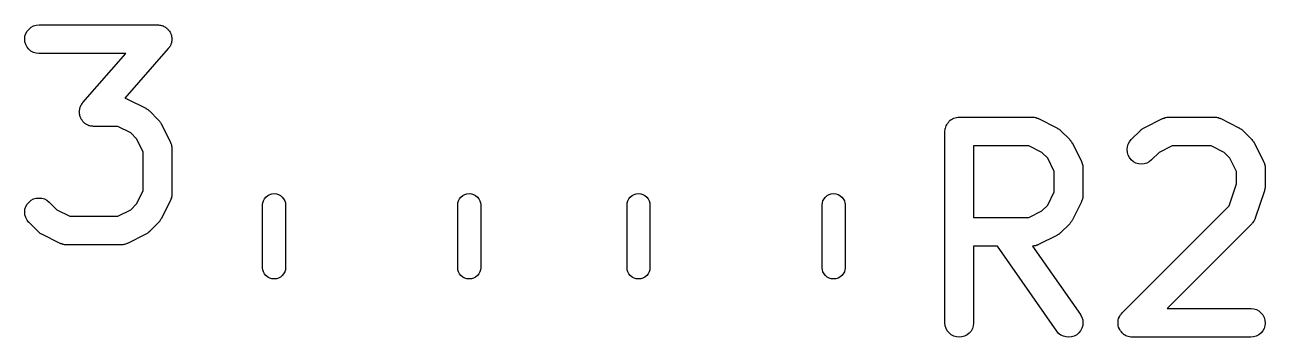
# Model space of a CAD drawing. Extents: x 123.1 to 175.8, y -128.4 to -81.3.
# Drawn here: x 146.05 to 152.54, y -119.98 to -118.35 of the extents above; entities that cross this region are included whole.
import ezdxf

# ---------------------------------------------------------------- set-up
doc = ezdxf.new("R2010")
doc.units = 0
doc.header["$MEASUREMENT"] = 0
doc.layers.add('BLACK', color=7, linetype='CONTINUOUS')

msp = doc.modelspace()

# ---------------------------------------------------------------- linework, layer by layer
at = {"layer": 'BLACK', "linetype": 'CONTINUOUS'}
for p, q in [((146.053, -118.407), (146.058, -118.393)), ((146.058, -118.393), (146.064, -118.38)), ((146.064, -118.38), (146.074, -118.369)), ((146.074, -118.369), (146.085, -118.359)), ((146.085, -118.359), (146.098, -118.353)), ((146.098, -118.353), (146.112, -118.348)), ((146.112, -118.348), (146.127, -118.347)), ((146.127, -118.347), (146.746, -118.347)), ((146.746, -118.347), (146.747, -118.347)), ((146.747, -118.347), (146.751, -118.347)), ((146.751, -118.347), (146.756, -118.348)), ((146.756, -118.348), (146.759, -118.348)), ((146.759, -118.348), (146.761, -118.349)), ((146.761, -118.349), (146.766, -118.35)), ((146.766, -118.35), (146.77, -118.351)), ((146.77, -118.351), (146.773, -118.352)), ((146.773, -118.352), (146.775, -118.353)), ((146.775, -118.353), (146.779, -118.355)), ((146.779, -118.355), (146.784, -118.357)), ((146.784, -118.357), (146.786, -118.359)), ((146.786, -118.359), (146.788, -118.36)), ((146.788, -118.36), (146.792, -118.363)), ((146.792, -118.363), (146.795, -118.366)), ((146.795, -118.366), (146.797, -118.368)), ((146.797, -118.368), (146.799, -118.369)), ((146.799, -118.369), (146.802, -118.373)), ((146.802, -118.373), (146.805, -118.377)), ((146.805, -118.377), (146.807, -118.379)), ((146.807, -118.379), (146.808, -118.381)), ((146.808, -118.381), (146.811, -118.385)), ((146.811, -118.385), (146.813, -118.389)), ((146.813, -118.389), (146.814, -118.391)), ((146.814, -118.391), (146.815, -118.394)), ((146.815, -118.394), (146.817, -118.398)), ((146.052, -118.421), (146.053, -118.407)), ((146.053, -118.436), (146.052, -118.421)), ((146.057, -118.45), (146.053, -118.436)), ((146.064, -118.463), (146.057, -118.45)), ((146.809, -118.462), (146.808, -118.464)), ((146.811, -118.459), (146.809, -118.462)), ((146.813, -118.455), (146.811, -118.459)), ((146.815, -118.451), (146.813, -118.455)), ((146.816, -118.448), (146.815, -118.451)), ((146.817, -118.446), (146.816, -118.448)), ((146.817, -118.398), (146.818, -118.403)), ((146.818, -118.441), (146.817, -118.446)), ((146.818, -118.403), (146.819, -118.405)), ((146.819, -118.437), (146.818, -118.441)), ((146.819, -118.405), (146.819, -118.408)), ((146.819, -118.408), (146.82, -118.413)), ((146.82, -118.432), (146.819, -118.434)), ((146.819, -118.434), (146.819, -118.437)), ((146.82, -118.413), (146.821, -118.417)), ((146.821, -118.417), (146.82, -118.42)), ((146.82, -118.42), (146.821, -118.422)), ((146.821, -118.422), (146.82, -118.427)), ((146.82, -118.427), (146.82, -118.432)), ((146.073, -118.474), (146.064, -118.463)), ((146.084, -118.484), (146.073, -118.474)), ((146.097, -118.491), (146.084, -118.484)), ((146.111, -118.495), (146.097, -118.491)), ((146.126, -118.497), (146.111, -118.495)), ((146.127, -118.497), (146.126, -118.497)), ((146.58, -118.497), (146.127, -118.497)), ((146.356, -118.753), (146.58, -118.497)), ((146.802, -118.471), (146.575, -118.731)), ((146.805, -118.467), (146.802, -118.471)), ((146.808, -118.464), (146.805, -118.467)), ((146.339, -118.788), (146.34, -118.783)), ((146.34, -118.783), (146.341, -118.779)), ((146.341, -118.779), (146.342, -118.776)), ((146.342, -118.776), (146.343, -118.774)), ((146.343, -118.774), (146.345, -118.77)), ((146.345, -118.77), (146.347, -118.765)), ((146.347, -118.765), (146.349, -118.763)), ((146.349, -118.763), (146.35, -118.761)), ((146.35, -118.761), (146.353, -118.757)), ((146.353, -118.757), (146.356, -118.753)), ((146.575, -118.731), (146.58, -118.732)), ((146.58, -118.732), (146.585, -118.734)), ((146.585, -118.734), (146.587, -118.735)), ((146.587, -118.735), (146.589, -118.736)), ((146.589, -118.736), (146.684, -118.783)), ((146.684, -118.783), (146.685, -118.784)), ((146.685, -118.784), (146.688, -118.786)), ((146.688, -118.786), (146.692, -118.788)), ((146.337, -118.802), (146.338, -118.798)), ((146.338, -118.805), (146.337, -118.802)), ((146.338, -118.793), (146.339, -118.79)), ((146.338, -118.798), (146.338, -118.793)), ((146.338, -118.808), (146.338, -118.805)), ((146.338, -118.812), (146.338, -118.808)), ((146.339, -118.817), (146.338, -118.812)), ((146.339, -118.79), (146.339, -118.788)), ((146.339, -118.819), (146.339, -118.817)), ((146.34, -118.822), (146.339, -118.819)), ((146.342, -118.826), (146.34, -118.822)), ((146.343, -118.831), (146.342, -118.826)), ((146.344, -118.833), (146.343, -118.831)), ((146.345, -118.836), (146.344, -118.833)), ((146.347, -118.84), (146.345, -118.836)), ((146.35, -118.844), (146.347, -118.84)), ((146.351, -118.846), (146.35, -118.844)), ((146.353, -118.848), (146.351, -118.846)), ((146.356, -118.852), (146.353, -118.848)), ((146.692, -118.788), (146.695, -118.79)), ((146.695, -118.79), (146.697, -118.792)), ((146.697, -118.792), (146.7, -118.795)), ((146.7, -118.795), (146.704, -118.797)), ((146.704, -118.797), (146.751, -118.845)), ((146.751, -118.845), (146.752, -118.846)), ((146.752, -118.846), (146.754, -118.849)), ((146.754, -118.849), (146.757, -118.852)), ((150.88, -118.857), (150.884, -118.851)), ((150.884, -118.851), (150.89, -118.846)), ((150.884, -118.851), (150.884, -118.851)), ((150.884, -118.851), (150.884, -118.851)), ((150.89, -118.846), (150.895, -118.842)), ((150.895, -118.842), (150.896, -118.842)), ((150.896, -118.842), (150.902, -118.838)), ((150.896, -118.842), (150.896, -118.842)), ((150.902, -118.838), (150.908, -118.835)), ((150.908, -118.835), (150.909, -118.835)), ((150.909, -118.835), (150.916, -118.833)), ((150.909, -118.835), (150.909, -118.835)), ((150.916, -118.833), (150.922, -118.831)), ((150.922, -118.831), (150.923, -118.831)), ((150.923, -118.831), (150.93, -118.83)), ((150.923, -118.831), (150.923, -118.831)), ((150.93, -118.83), (150.937, -118.829)), ((150.937, -118.829), (151.318, -118.829)), ((151.318, -118.829), (151.319, -118.829)), ((151.319, -118.829), (151.321, -118.83)), ((151.321, -118.83), (151.323, -118.83)), ((151.323, -118.83), (151.328, -118.83)), ((151.328, -118.83), (151.333, -118.831)), ((151.333, -118.831), (151.336, -118.832)), ((151.336, -118.832), (151.338, -118.832)), ((151.338, -118.832), (151.343, -118.834)), ((151.343, -118.834), (151.347, -118.835)), ((151.347, -118.835), (151.349, -118.837)), ((151.349, -118.837), (151.351, -118.837)), ((151.351, -118.837), (151.447, -118.885)), ((151.903, -118.885), (151.999, -118.837)), ((151.999, -118.837), (152, -118.837)), ((152, -118.837), (152.002, -118.836)), ((152.002, -118.836), (152.004, -118.835)), ((152.004, -118.835), (152.008, -118.834)), ((152.008, -118.834), (152.013, -118.832)), ((152.013, -118.832), (152.015, -118.831)), ((152.015, -118.831), (152.018, -118.831)), ((152.018, -118.831), (152.023, -118.83)), ((152.023, -118.83), (152.028, -118.83)), ((152.028, -118.83), (152.03, -118.83)), ((152.03, -118.83), (152.032, -118.829)), ((152.032, -118.829), (152.27, -118.829)), ((152.27, -118.829), (152.271, -118.829)), ((152.271, -118.829), (152.273, -118.83)), ((152.273, -118.83), (152.276, -118.83)), ((152.276, -118.83), (152.281, -118.83)), ((152.281, -118.83), (152.286, -118.831)), ((152.286, -118.831), (152.288, -118.832)), ((152.288, -118.832), (152.29, -118.832)), ((152.29, -118.832), (152.295, -118.834)), ((152.295, -118.834), (152.3, -118.835)), ((152.3, -118.835), (152.302, -118.837)), ((152.302, -118.837), (152.304, -118.837)), ((152.304, -118.837), (152.399, -118.885)), ((146.359, -118.855), (146.356, -118.852)), ((146.361, -118.857), (146.359, -118.855)), ((146.363, -118.859), (146.361, -118.857)), ((146.366, -118.862), (146.363, -118.859)), ((146.37, -118.865), (146.366, -118.862)), ((146.372, -118.866), (146.37, -118.865)), ((146.374, -118.868), (146.372, -118.866)), ((146.379, -118.87), (146.374, -118.868)), ((146.383, -118.872), (146.379, -118.87)), ((146.385, -118.873), (146.383, -118.872)), ((146.388, -118.874), (146.385, -118.873)), ((146.392, -118.875), (146.388, -118.874)), ((146.397, -118.876), (146.392, -118.875)), ((146.399, -118.876), (146.397, -118.876)), ((146.402, -118.877), (146.399, -118.876)), ((146.407, -118.877), (146.402, -118.877)), ((146.411, -118.878), (146.407, -118.877)), ((146.412, -118.878), (146.411, -118.878)), ((146.538, -118.878), (146.412, -118.878)), ((146.606, -118.912), (146.538, -118.878)), ((146.636, -118.942), (146.606, -118.912)), ((146.757, -118.852), (146.759, -118.855)), ((146.759, -118.855), (146.761, -118.857)), ((146.761, -118.857), (146.763, -118.861)), ((146.763, -118.861), (146.765, -118.865)), ((146.765, -118.865), (146.813, -118.96)), ((150.862, -118.903), (150.863, -118.896)), ((150.862, -118.904), (150.862, -118.903)), ((150.862, -119.904), (150.862, -118.904)), ((150.862, -118.904), (150.862, -118.904)), ((150.862, -118.904), (150.862, -118.904)), ((150.862, -118.904), (150.862, -118.904)), ((150.863, -118.896), (150.863, -118.889)), ((150.863, -118.889), (150.864, -118.889)), ((150.864, -118.889), (150.866, -118.882)), ((150.864, -118.889), (150.864, -118.889)), ((150.866, -118.882), (150.868, -118.875)), ((150.868, -118.875), (150.871, -118.869)), ((150.868, -118.875), (150.868, -118.875)), ((150.868, -118.875), (150.868, -118.875)), ((150.871, -118.869), (150.875, -118.862)), ((150.875, -118.862), (150.88, -118.857)), ((150.875, -118.862), (150.875, -118.862)), ((150.875, -118.862), (150.875, -118.862)), ((151.447, -118.885), (151.448, -118.885)), ((151.448, -118.885), (151.451, -118.888)), ((151.451, -118.888), (151.455, -118.89)), ((151.455, -118.89), (151.457, -118.892)), ((151.457, -118.892), (151.46, -118.893)), ((151.46, -118.893), (151.463, -118.896)), ((151.463, -118.896), (151.466, -118.899)), ((151.466, -118.899), (151.514, -118.947)), ((151.836, -118.947), (151.884, -118.899)), ((151.884, -118.899), (151.885, -118.898)), ((151.885, -118.898), (151.888, -118.896)), ((151.888, -118.896), (151.891, -118.893)), ((151.891, -118.893), (151.894, -118.891)), ((151.894, -118.891), (151.896, -118.889)), ((151.896, -118.889), (151.9, -118.887)), ((151.9, -118.887), (151.903, -118.885)), ((152.399, -118.885), (152.4, -118.885)), ((152.4, -118.885), (152.403, -118.888)), ((152.403, -118.888), (152.407, -118.89)), ((152.407, -118.89), (152.41, -118.892)), ((152.41, -118.892), (152.412, -118.893)), ((152.412, -118.893), (152.415, -118.896)), ((152.415, -118.896), (152.419, -118.899)), ((152.419, -118.899), (152.466, -118.947)), ((146.671, -119.011), (146.636, -118.942)), ((146.813, -118.96), (146.813, -118.961)), ((146.813, -118.961), (146.814, -118.963)), ((146.814, -118.963), (146.815, -118.965)), ((146.815, -118.965), (146.817, -118.97)), ((146.817, -118.97), (146.818, -118.974)), ((146.818, -118.974), (146.819, -118.977)), ((146.819, -118.977), (146.819, -118.979)), ((146.819, -118.979), (146.82, -118.984)), ((151.012, -118.979), (151.012, -119.353)), ((151.3, -118.979), (151.012, -118.979)), ((151.369, -119.014), (151.3, -118.979)), ((151.514, -118.947), (151.514, -118.947)), ((151.514, -118.947), (151.517, -118.951)), ((151.517, -118.951), (151.52, -118.954)), ((151.52, -118.954), (151.522, -118.956)), ((151.522, -118.956), (151.524, -118.959)), ((151.524, -118.959), (151.526, -118.963)), ((151.526, -118.963), (151.528, -118.966)), ((151.528, -118.966), (151.575, -119.061)), ((151.816, -118.985), (151.82, -118.971)), ((151.82, -118.971), (151.827, -118.958)), ((151.827, -118.958), (151.836, -118.947)), ((152.05, -118.979), (151.981, -119.014)), ((152.253, -118.979), (152.05, -118.979)), ((152.321, -119.014), (152.253, -118.979)), ((152.466, -118.947), (152.467, -118.947)), ((152.467, -118.947), (152.469, -118.951)), ((152.469, -118.951), (152.472, -118.954)), ((152.472, -118.954), (152.474, -118.956)), ((152.474, -118.956), (152.476, -118.959)), ((152.476, -118.959), (152.478, -118.963)), ((152.478, -118.963), (152.48, -118.966)), ((152.48, -118.966), (152.528, -119.061)), ((146.671, -119.214), (146.671, -119.011)), ((146.82, -118.984), (146.821, -118.989)), ((146.821, -118.989), (146.82, -118.991)), ((146.82, -118.991), (146.821, -118.993)), ((146.821, -118.993), (146.821, -119.231)), ((151.399, -119.044), (151.369, -119.014)), ((151.433, -119.113), (151.399, -119.044)), ((151.814, -118.999), (151.816, -118.985)), ((151.816, -119.014), (151.814, -118.999)), ((151.82, -119.028), (151.816, -119.014)), ((151.827, -119.041), (151.82, -119.028)), ((151.836, -119.052), (151.827, -119.041)), ((151.981, -119.014), (151.942, -119.053)), ((152.351, -119.044), (152.321, -119.014)), ((152.386, -119.113), (152.351, -119.044)), ((151.575, -119.061), (151.576, -119.062)), ((151.576, -119.062), (151.577, -119.064)), ((151.577, -119.064), (151.578, -119.066)), ((151.578, -119.066), (151.579, -119.071)), ((151.579, -119.071), (151.581, -119.076)), ((151.581, -119.076), (151.581, -119.078)), ((151.581, -119.078), (151.582, -119.08)), ((151.582, -119.08), (151.582, -119.085)), ((151.582, -119.085), (151.583, -119.09)), ((151.583, -119.09), (151.583, -119.093)), ((151.583, -119.093), (151.583, -119.095)), ((151.583, -119.095), (151.583, -119.238)), ((151.847, -119.062), (151.836, -119.052)), ((151.86, -119.069), (151.847, -119.062)), ((151.874, -119.073), (151.86, -119.069)), ((151.888, -119.075), (151.874, -119.073)), ((151.903, -119.073), (151.888, -119.075)), ((151.917, -119.069), (151.903, -119.073)), ((151.93, -119.063), (151.917, -119.069)), ((151.942, -119.053), (151.93, -119.063)), ((151.942, -119.053), (151.942, -119.053)), ((152.528, -119.061), (152.528, -119.062)), ((152.528, -119.062), (152.529, -119.064)), ((152.529, -119.064), (152.53, -119.066)), ((152.53, -119.066), (152.532, -119.071)), ((152.532, -119.071), (152.533, -119.076)), ((152.533, -119.076), (152.534, -119.078)), ((152.534, -119.078), (152.534, -119.08)), ((152.534, -119.08), (152.535, -119.085)), ((152.535, -119.085), (152.536, -119.09)), ((152.536, -119.09), (152.535, -119.093)), ((152.535, -119.093), (152.536, -119.095)), ((152.536, -119.095), (152.536, -119.19)), ((151.433, -119.22), (151.433, -119.113)), ((152.386, -119.178), (152.386, -119.113)), ((146.636, -119.282), (146.671, -119.214)), ((146.821, -119.232), (146.82, -119.235)), ((146.82, -119.235), (146.821, -119.237)), ((146.821, -119.237), (146.82, -119.242)), ((146.821, -119.231), (146.821, -119.232)), ((147.312, -119.247), (147.322, -119.239)), ((147.322, -119.239), (147.332, -119.234)), ((147.332, -119.234), (147.343, -119.23)), ((147.343, -119.23), (147.355, -119.229)), ((147.355, -119.229), (147.367, -119.23)), ((147.367, -119.23), (147.378, -119.234)), ((147.378, -119.234), (147.388, -119.239)), ((147.388, -119.239), (147.398, -119.247)), ((148.332, -119.247), (148.342, -119.239)), ((148.342, -119.239), (148.352, -119.234)), ((148.352, -119.234), (148.363, -119.23)), ((148.363, -119.23), (148.375, -119.229)), ((148.375, -119.229), (148.387, -119.23)), ((148.387, -119.23), (148.398, -119.234)), ((148.398, -119.234), (148.408, -119.239)), ((148.408, -119.239), (148.418, -119.247)), ((149.217, -119.247), (149.227, -119.239)), ((149.227, -119.239), (149.237, -119.234)), ((149.237, -119.234), (149.248, -119.23)), ((149.248, -119.23), (149.26, -119.229)), ((149.26, -119.229), (149.272, -119.23)), ((149.272, -119.23), (149.283, -119.234)), ((149.283, -119.234), (149.293, -119.239)), ((149.293, -119.239), (149.303, -119.247)), ((150.237, -119.247), (150.247, -119.239)), ((150.247, -119.239), (150.257, -119.234)), ((150.257, -119.234), (150.268, -119.23)), ((150.268, -119.23), (150.28, -119.229)), ((150.28, -119.229), (150.292, -119.23)), ((150.292, -119.23), (150.303, -119.234)), ((150.303, -119.234), (150.313, -119.239)), ((150.313, -119.239), (150.323, -119.247)), ((151.399, -119.289), (151.433, -119.22)), ((151.583, -119.238), (151.583, -119.239)), ((151.583, -119.239), (151.583, -119.241)), ((152.348, -119.292), (152.386, -119.178)), ((152.532, -119.214), (152.484, -119.357)), ((152.533, -119.21), (152.532, -119.214)), ((152.534, -119.206), (152.533, -119.21)), ((152.535, -119.2), (152.534, -119.203)), ((152.534, -119.203), (152.534, -119.206)), ((152.536, -119.191), (152.535, -119.195)), ((152.535, -119.195), (152.535, -119.2)), ((152.536, -119.19), (152.536, -119.191)), ((146.053, -119.311), (146.058, -119.297)), ((146.058, -119.297), (146.065, -119.284)), ((146.065, -119.284), (146.074, -119.273)), ((146.074, -119.273), (146.085, -119.264)), ((146.085, -119.264), (146.098, -119.257)), ((146.098, -119.257), (146.112, -119.253)), ((146.112, -119.253), (146.127, -119.252)), ((146.127, -119.252), (146.141, -119.253)), ((146.141, -119.253), (146.155, -119.257)), ((146.155, -119.257), (146.168, -119.264)), ((146.168, -119.264), (146.18, -119.274)), ((146.18, -119.274), (146.219, -119.313)), ((146.606, -119.313), (146.636, -119.282)), ((146.813, -119.265), (146.765, -119.36)), ((146.814, -119.263), (146.813, -119.265)), ((146.815, -119.261), (146.814, -119.263)), ((146.816, -119.256), (146.815, -119.261)), ((146.818, -119.251), (146.816, -119.256)), ((146.819, -119.247), (146.818, -119.249)), ((146.818, -119.249), (146.818, -119.251)), ((146.82, -119.242), (146.819, -119.247)), ((147.295, -119.286), (147.296, -119.277)), ((147.295, -119.618), (147.295, -119.286)), ((147.296, -119.277), (147.299, -119.266)), ((147.299, -119.266), (147.305, -119.256)), ((147.305, -119.256), (147.312, -119.247)), ((147.398, -119.247), (147.405, -119.256)), ((147.405, -119.256), (147.411, -119.266)), ((147.411, -119.266), (147.414, -119.277)), ((147.414, -119.277), (147.415, -119.286)), ((147.415, -119.286), (147.415, -119.618)), ((148.315, -119.286), (148.316, -119.277)), ((148.315, -119.618), (148.315, -119.286)), ((148.316, -119.277), (148.319, -119.266)), ((148.319, -119.266), (148.325, -119.256)), ((148.325, -119.256), (148.332, -119.247)), ((148.418, -119.247), (148.425, -119.256)), ((148.425, -119.256), (148.431, -119.266)), ((148.431, -119.266), (148.434, -119.277)), ((148.434, -119.277), (148.435, -119.286)), ((148.435, -119.286), (148.435, -119.618)), ((149.2, -119.286), (149.201, -119.277)), ((149.2, -119.618), (149.2, -119.286)), ((149.201, -119.277), (149.204, -119.266)), ((149.204, -119.266), (149.21, -119.256)), ((149.21, -119.256), (149.217, -119.247)), ((149.303, -119.247), (149.31, -119.256)), ((149.31, -119.256), (149.316, -119.266)), ((149.316, -119.266), (149.319, -119.277)), ((149.319, -119.277), (149.32, -119.286)), ((149.32, -119.286), (149.32, -119.618)), ((150.22, -119.286), (150.221, -119.277)), ((150.22, -119.618), (150.22, -119.286)), ((150.221, -119.277), (150.224, -119.266)), ((150.224, -119.266), (150.23, -119.256)), ((150.23, -119.256), (150.237, -119.247)), ((150.323, -119.247), (150.33, -119.256)), ((150.33, -119.256), (150.336, -119.266)), ((150.336, -119.266), (150.339, -119.277)), ((150.339, -119.277), (150.34, -119.286)), ((150.34, -119.286), (150.34, -119.618)), ((151.369, -119.319), (151.399, -119.289)), ((151.575, -119.271), (151.528, -119.366)), ((151.576, -119.269), (151.575, -119.271)), ((151.577, -119.267), (151.576, -119.269)), ((151.579, -119.262), (151.577, -119.267)), ((151.581, -119.258), (151.579, -119.262)), ((151.582, -119.253), (151.581, -119.255)), ((151.581, -119.255), (151.581, -119.258)), ((151.583, -119.243), (151.582, -119.248)), ((151.582, -119.248), (151.582, -119.253)), ((151.583, -119.241), (151.583, -119.243)), ((151.789, -119.851), (152.348, -119.292)), ((146.052, -119.326), (146.053, -119.311)), ((146.053, -119.34), (146.052, -119.326)), ((146.057, -119.354), (146.053, -119.34)), ((146.064, -119.367), (146.057, -119.354)), ((146.073, -119.379), (146.064, -119.367)), ((146.219, -119.313), (146.287, -119.347)), ((146.287, -119.347), (146.538, -119.347)), ((146.538, -119.347), (146.606, -119.313)), ((146.76, -119.368), (146.758, -119.371)), ((146.762, -119.365), (146.76, -119.368)), ((146.765, -119.361), (146.762, -119.365)), ((146.765, -119.36), (146.765, -119.361)), ((151.012, -119.353), (151.3, -119.353)), ((151.3, -119.353), (151.369, -119.319)), ((151.527, -119.367), (151.525, -119.371)), ((151.528, -119.366), (151.527, -119.367)), ((152.48, -119.366), (152.478, -119.371)), ((152.482, -119.362), (152.48, -119.366)), ((152.483, -119.36), (152.482, -119.362)), ((152.484, -119.358), (152.483, -119.36)), ((152.484, -119.357), (152.484, -119.358)), ((146.074, -119.38), (146.073, -119.379)), ((146.121, -119.427), (146.074, -119.38)), ((146.125, -119.43), (146.121, -119.427)), ((146.128, -119.433), (146.125, -119.43)), ((146.13, -119.435), (146.128, -119.433)), ((146.133, -119.437), (146.13, -119.435)), ((146.694, -119.435), (146.691, -119.437)), ((146.696, -119.434), (146.694, -119.435)), ((146.699, -119.431), (146.696, -119.434)), ((146.703, -119.428), (146.699, -119.431)), ((146.704, -119.427), (146.703, -119.428)), ((146.751, -119.38), (146.704, -119.427)), ((146.754, -119.376), (146.751, -119.38)), ((146.757, -119.373), (146.754, -119.376)), ((146.758, -119.371), (146.757, -119.373)), ((151.465, -119.434), (151.462, -119.437)), ((151.466, -119.434), (151.465, -119.434)), ((151.514, -119.386), (151.466, -119.434)), ((151.516, -119.383), (151.514, -119.386)), ((151.519, -119.38), (151.516, -119.383)), ((151.521, -119.377), (151.519, -119.38)), ((151.523, -119.375), (151.521, -119.377)), ((151.525, -119.371), (151.523, -119.375)), ((152.466, -119.386), (152.023, -119.829)), ((152.468, -119.384), (152.466, -119.386)), ((152.469, -119.383), (152.468, -119.384)), ((152.472, -119.379), (152.469, -119.383)), ((152.475, -119.375), (152.472, -119.379)), ((152.476, -119.373), (152.475, -119.375)), ((152.478, -119.371), (152.476, -119.373)), ((146.136, -119.439), (146.133, -119.437)), ((146.14, -119.441), (146.136, -119.439)), ((146.141, -119.441), (146.14, -119.441)), ((146.236, -119.489), (146.141, -119.441)), ((146.238, -119.49), (146.236, -119.489)), ((146.24, -119.491), (146.238, -119.49)), ((146.245, -119.492), (146.24, -119.491)), ((146.25, -119.494), (146.245, -119.492)), ((146.252, -119.495), (146.25, -119.494)), ((146.254, -119.495), (146.252, -119.495)), ((146.259, -119.496), (146.254, -119.495)), ((146.264, -119.497), (146.259, -119.496)), ((146.266, -119.497), (146.264, -119.497)), ((146.268, -119.497), (146.266, -119.497)), ((146.27, -119.497), (146.268, -119.497)), ((146.555, -119.497), (146.27, -119.497)), ((146.557, -119.497), (146.555, -119.497)), ((146.56, -119.497), (146.557, -119.497)), ((146.565, -119.496), (146.56, -119.497)), ((146.57, -119.495), (146.565, -119.496)), ((146.572, -119.495), (146.57, -119.495)), ((146.574, -119.494), (146.572, -119.495)), ((146.579, -119.493), (146.574, -119.494)), ((146.584, -119.491), (146.579, -119.493)), ((146.586, -119.49), (146.584, -119.491)), ((146.588, -119.489), (146.586, -119.49)), ((146.589, -119.489), (146.588, -119.489)), ((146.684, -119.441), (146.589, -119.489)), ((146.688, -119.439), (146.684, -119.441)), ((146.691, -119.437), (146.688, -119.439)), ((151.342, -119.499), (151.337, -119.501)), ((151.346, -119.498), (151.342, -119.499)), ((151.348, -119.496), (151.346, -119.498)), ((151.35, -119.496), (151.348, -119.496)), ((151.351, -119.495), (151.35, -119.496)), ((151.447, -119.448), (151.351, -119.495)), ((151.45, -119.445), (151.447, -119.448)), ((151.454, -119.443), (151.45, -119.445)), ((151.456, -119.442), (151.454, -119.443)), ((151.459, -119.44), (151.456, -119.442)), ((151.462, -119.437), (151.459, -119.44)), ((151.136, -119.503), (151.012, -119.503)), ((151.012, -119.503), (151.012, -119.904)), ((151.447, -119.947), (151.136, -119.503)), ((151.32, -119.503), (151.319, -119.503)), ((151.319, -119.503), (151.57, -119.861)), ((151.322, -119.503), (151.32, -119.503)), ((151.327, -119.502), (151.322, -119.503)), ((151.332, -119.502), (151.327, -119.502)), ((151.335, -119.501), (151.332, -119.502)), ((151.337, -119.501), (151.335, -119.501)), ((147.296, -119.627), (147.295, -119.618)), ((147.299, -119.638), (147.296, -119.627)), ((147.414, -119.627), (147.411, -119.638)), ((147.415, -119.618), (147.414, -119.627)), ((148.316, -119.627), (148.315, -119.618)), ((148.319, -119.638), (148.316, -119.627)), ((148.434, -119.627), (148.431, -119.638)), ((148.435, -119.618), (148.434, -119.627)), ((149.201, -119.627), (149.2, -119.618)), ((149.204, -119.638), (149.201, -119.627)), ((149.319, -119.627), (149.316, -119.638)), ((149.32, -119.618), (149.319, -119.627)), ((150.221, -119.627), (150.22, -119.618)), ((150.224, -119.638), (150.221, -119.627)), ((150.339, -119.627), (150.336, -119.638)), ((150.34, -119.618), (150.339, -119.627)), ((147.305, -119.648), (147.299, -119.638)), ((147.312, -119.657), (147.305, -119.648)), ((147.322, -119.665), (147.312, -119.657)), ((147.332, -119.67), (147.322, -119.665)), ((147.343, -119.674), (147.332, -119.67)), ((147.355, -119.675), (147.343, -119.674)), ((147.367, -119.674), (147.355, -119.675)), ((147.378, -119.67), (147.367, -119.674)), ((147.388, -119.665), (147.378, -119.67)), ((147.398, -119.657), (147.388, -119.665)), ((147.405, -119.648), (147.398, -119.657)), ((147.411, -119.638), (147.405, -119.648)), ((148.325, -119.648), (148.319, -119.638)), ((148.332, -119.657), (148.325, -119.648)), ((148.342, -119.665), (148.332, -119.657)), ((148.352, -119.67), (148.342, -119.665)), ((148.363, -119.674), (148.352, -119.67)), ((148.375, -119.675), (148.363, -119.674)), ((148.387, -119.674), (148.375, -119.675)), ((148.398, -119.67), (148.387, -119.674)), ((148.408, -119.665), (148.398, -119.67)), ((148.418, -119.657), (148.408, -119.665)), ((148.425, -119.648), (148.418, -119.657)), ((148.431, -119.638), (148.425, -119.648)), ((149.21, -119.648), (149.204, -119.638)), ((149.217, -119.657), (149.21, -119.648)), ((149.227, -119.665), (149.217, -119.657)), ((149.237, -119.67), (149.227, -119.665)), ((149.248, -119.674), (149.237, -119.67)), ((149.26, -119.675), (149.248, -119.674)), ((149.272, -119.674), (149.26, -119.675)), ((149.283, -119.67), (149.272, -119.674)), ((149.293, -119.665), (149.283, -119.67)), ((149.303, -119.657), (149.293, -119.665)), ((149.31, -119.648), (149.303, -119.657)), ((149.316, -119.638), (149.31, -119.648)), ((150.23, -119.648), (150.224, -119.638)), ((150.237, -119.657), (150.23, -119.648)), ((150.247, -119.665), (150.237, -119.657)), ((150.257, -119.67), (150.247, -119.665)), ((150.268, -119.674), (150.257, -119.67)), ((150.28, -119.675), (150.268, -119.674)), ((150.292, -119.674), (150.28, -119.675)), ((150.303, -119.67), (150.292, -119.674)), ((150.313, -119.665), (150.303, -119.67)), ((150.323, -119.657), (150.313, -119.665)), ((150.33, -119.648), (150.323, -119.657)), ((150.336, -119.638), (150.33, -119.648)), ((151.57, -119.861), (151.57, -119.862)), ((151.57, -119.862), (151.577, -119.875)), ((151.577, -119.875), (151.582, -119.889)), ((151.582, -119.889), (151.583, -119.904)), ((151.768, -119.889), (151.77, -119.882)), ((151.768, -119.89), (151.768, -119.889)), ((151.768, -119.889), (151.768, -119.889)), ((151.77, -119.882), (151.772, -119.876)), ((151.772, -119.876), (151.772, -119.875)), ((151.772, -119.875), (151.773, -119.875)), ((151.773, -119.875), (151.776, -119.869)), ((151.776, -119.869), (151.779, -119.863)), ((151.779, -119.862), (151.784, -119.857)), ((151.779, -119.863), (151.779, -119.862)), ((151.779, -119.863), (151.779, -119.863)), ((151.784, -119.857), (151.789, -119.851)), ((152.023, -119.829), (152.461, -119.829)), ((152.461, -119.829), (152.462, -119.829)), ((152.462, -119.829), (152.476, -119.831)), ((152.476, -119.831), (152.49, -119.835)), ((152.49, -119.835), (152.503, -119.842)), ((152.503, -119.842), (152.514, -119.852)), ((152.514, -119.852), (152.523, -119.863)), ((152.523, -119.863), (152.53, -119.876)), ((152.53, -119.876), (152.534, -119.89)), ((150.863, -119.919), (150.862, -119.904)), ((150.868, -119.933), (150.863, -119.919)), ((150.874, -119.946), (150.868, -119.933)), ((150.884, -119.957), (150.874, -119.946)), ((150.999, -119.947), (150.989, -119.958)), ((151.006, -119.934), (150.999, -119.947)), ((151.01, -119.92), (151.006, -119.934)), ((151.012, -119.905), (151.01, -119.92)), ((151.012, -119.904), (151.012, -119.905)), ((151.456, -119.959), (151.447, -119.947)), ((151.571, -119.945), (151.562, -119.957)), ((151.578, -119.932), (151.571, -119.945)), ((151.582, -119.918), (151.578, -119.932)), ((151.583, -119.904), (151.582, -119.918)), ((151.767, -119.897), (151.768, -119.89)), ((151.767, -119.904), (151.767, -119.897)), ((151.767, -119.911), (151.767, -119.904)), ((151.767, -119.904), (151.767, -119.904)), ((151.767, -119.904), (151.767, -119.904)), ((151.768, -119.918), (151.767, -119.911)), ((151.768, -119.919), (151.768, -119.918)), ((151.77, -119.926), (151.768, -119.919)), ((151.768, -119.919), (151.768, -119.919)), ((151.772, -119.932), (151.77, -119.926)), ((151.772, -119.933), (151.772, -119.932)), ((151.776, -119.939), (151.772, -119.933)), ((151.772, -119.933), (151.772, -119.933)), ((151.779, -119.945), (151.776, -119.939)), ((151.779, -119.946), (151.779, -119.945)), ((151.784, -119.951), (151.779, -119.946)), ((151.779, -119.946), (151.779, -119.946)), ((151.788, -119.957), (151.784, -119.951)), ((152.523, -119.946), (152.514, -119.958)), ((152.53, -119.933), (152.523, -119.946)), ((152.534, -119.919), (152.53, -119.933)), ((152.534, -119.89), (152.536, -119.905)), ((152.536, -119.905), (152.534, -119.919)), ((150.895, -119.967), (150.884, -119.957)), ((150.908, -119.974), (150.895, -119.967)), ((150.922, -119.978), (150.908, -119.974)), ((150.936, -119.979), (150.922, -119.978)), ((150.951, -119.978), (150.936, -119.979)), ((150.965, -119.974), (150.951, -119.978)), ((150.978, -119.967), (150.965, -119.974)), ((150.989, -119.958), (150.978, -119.967)), ((151.468, -119.968), (151.456, -119.959)), ((151.481, -119.974), (151.468, -119.968)), ((151.495, -119.978), (151.481, -119.974)), ((151.51, -119.979), (151.495, -119.978)), ((151.524, -119.978), (151.51, -119.979)), ((151.538, -119.973), (151.524, -119.978)), ((151.551, -119.966), (151.538, -119.973)), ((151.562, -119.957), (151.551, -119.966)), ((151.794, -119.962), (151.788, -119.957)), ((151.788, -119.957), (151.788, -119.957)), ((151.788, -119.957), (151.788, -119.957)), ((151.799, -119.966), (151.794, -119.962)), ((151.8, -119.966), (151.799, -119.966)), ((151.799, -119.966), (151.799, -119.966)), ((151.806, -119.97), (151.8, -119.966)), ((151.812, -119.973), (151.806, -119.97)), ((151.819, -119.976), (151.812, -119.973)), ((151.812, -119.973), (151.812, -119.973)), ((151.812, -119.973), (151.812, -119.973)), ((151.826, -119.978), (151.819, -119.976)), ((151.833, -119.979), (151.826, -119.978)), ((151.826, -119.978), (151.826, -119.978)), ((151.826, -119.978), (151.826, -119.978)), ((151.841, -119.979), (151.833, -119.979)), ((151.842, -119.979), (151.841, -119.979)), ((151.841, -119.979), (151.841, -119.979)), ((151.841, -119.979), (151.841, -119.979)), ((151.841, -119.979), (151.841, -119.979)), ((152.461, -119.979), (151.842, -119.979)), ((152.475, -119.978), (152.461, -119.979)), ((152.489, -119.974), (152.475, -119.978)), ((152.502, -119.967), (152.489, -119.974)), ((152.514, -119.958), (152.502, -119.967))]:
    msp.add_line(p, q, dxfattribs=at)

doc.saveas('drawing.dxf')
